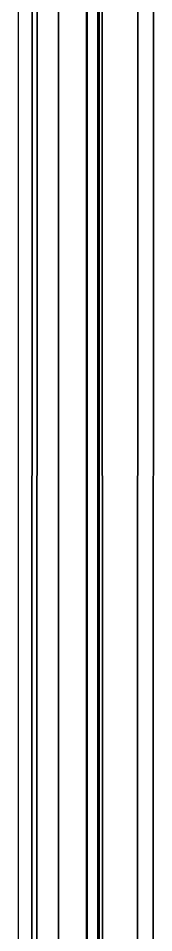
# Model space of a CAD drawing. Header units: millimetres. Extents: x 101 to 3000, y 150 to 4305.
# Drawn here: x 1118.69 to 1120.34, y 2892.67 to 2903.79 of the extents above; entities that cross this region are included whole.
import ezdxf

# ---------------------------------------------------------------- set-up
doc = ezdxf.new("R2010")
doc.units = ezdxf.units.MM
doc.header["$LTSCALE"] = 15
doc.layers.add('_Sichtbarkanten', color=7, linetype='Continuous', lineweight=25)
doc.layers.add('Sichtbar schmal (ISO)', color=7, linetype='Continuous', lineweight=35)

msp = doc.modelspace()

# ---------------------------------------------------------------- linework, layer by layer
at = {"layer": '_Sichtbarkanten'}
for p, q in [((1119.666, 2875.146), (1119.661, 2915.488)), ((1118.694, 2905.846), (1118.694, 2879.146))]:
    msp.add_line(p, q, dxfattribs=at)
at = {"layer": 'Sichtbar schmal (ISO)'}
for p, q in [((1120.143, 2875.146), (1120.152, 2931.7)), ((1120.334, 2875.146), (1120.343, 2931.695)), ((1119.531, 2875.146), (1119.531, 2913.392)), ((1119.682, 2875.146), (1119.678, 2907.43)), ((1119.72, 2875.146), (1119.716, 2907.429)), ((1118.855, 2875.144), (1118.864, 2905.846)), ((1118.916, 2875.142), (1118.925, 2905.846)), ((1119.185, 2875.145), (1119.185, 2905.844)), ((1119.523, 2875.146), (1119.524, 2905.845))]:
    msp.add_line(p, q, dxfattribs=at)

doc.saveas('drawing.dxf')
